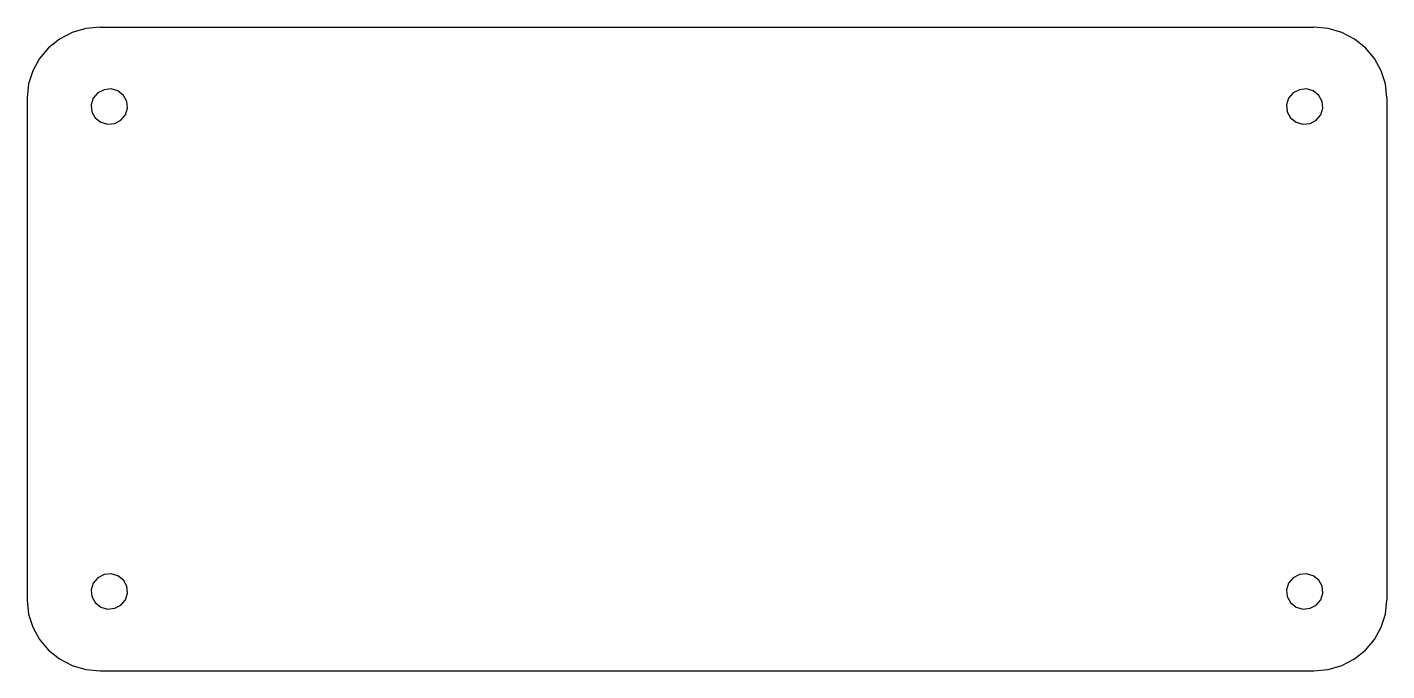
# Model space of a CAD drawing. Header units: millimetres. Extents: x -99 to 50, y -39 to 31.
import ezdxf

# ---------------------------------------------------------------- set-up
doc = ezdxf.new("R2010")
doc.units = ezdxf.units.MM

msp = doc.modelspace()

# ---------------------------------------------------------------- linework, layer by layer
at = {"color": 7, "linetype": 'Continuous'}
for p, q in [((-90.71, 31.35), (42.29, 31.35)), ((-98.71, 23.62), (-98.71, -31.44)), ((50.29, 23.62), (50.29, -31.44)), ((-90.71, -39.17), (42.29, -39.17))]:
    msp.add_line(p, q, dxfattribs=at)
at = {"color": 7, "linetype": 'Continuous', "flags": 128}
for points in [[(-90.71, 31.35), (-92.27, 31.2), (-93.77, 30.76), (-95.15, 30.04), (-96.37, 29.08), (-97.36, 27.91), (-98.1, 26.58), (-98.55, 25.13), (-98.71, 23.62)], [(50.29, 23.62), (50.14, 25.13), (49.68, 26.58), (48.94, 27.91), (47.95, 29.08), (46.74, 30.04), (45.35, 30.76), (43.85, 31.2), (42.29, 31.35)], [(-87.8, 23.22), (-88.17, 23.88), (-88.77, 24.36), (-89.52, 24.58), (-90.29, 24.5), (-90.98, 24.14), (-91.47, 23.56), (-91.7, 22.84), (-91.62, 22.09), (-91.25, 21.42), (-90.65, 20.95), (-89.9, 20.73), (-89.12, 20.81), (-88.44, 21.16), (-87.94, 21.75), (-87.72, 22.47), (-87.8, 23.22)], [(43.2, 23.22), (42.83, 23.88), (42.23, 24.36), (41.48, 24.58), (40.71, 24.5), (40.02, 24.14), (39.53, 23.56), (39.3, 22.84), (39.38, 22.09), (39.75, 21.42), (40.35, 20.95), (41.1, 20.73), (41.88, 20.81), (42.56, 21.16), (43.06, 21.75), (43.28, 22.47), (43.2, 23.22)], [(-87.8, -29.91), (-88.17, -29.24), (-88.77, -28.77), (-89.52, -28.55), (-90.29, -28.63), (-90.98, -28.98), (-91.47, -29.57), (-91.7, -30.29), (-91.62, -31.04), (-91.25, -31.7), (-90.65, -32.18), (-89.9, -32.4), (-89.12, -32.32), (-88.44, -31.96), (-87.94, -31.38), (-87.72, -30.66), (-87.8, -29.91)], [(43.2, -29.91), (42.83, -29.24), (42.23, -28.77), (41.48, -28.55), (40.71, -28.63), (40.02, -28.98), (39.53, -29.57), (39.3, -30.29), (39.38, -31.04), (39.75, -31.7), (40.35, -32.18), (41.1, -32.4), (41.88, -32.32), (42.56, -31.96), (43.06, -31.38), (43.28, -30.66), (43.2, -29.91)], [(-98.71, -31.44), (-98.55, -32.95), (-98.1, -34.4), (-97.36, -35.73), (-96.37, -36.9), (-95.15, -37.86), (-93.77, -38.58), (-92.27, -39.02), (-90.71, -39.17)], [(42.29, -39.17), (43.85, -39.02), (45.35, -38.58), (46.74, -37.86), (47.95, -36.9), (48.94, -35.73), (49.68, -34.4), (50.14, -32.95), (50.29, -31.44)]]:
    msp.add_lwpolyline(points, dxfattribs=at)

doc.saveas('drawing.dxf')
